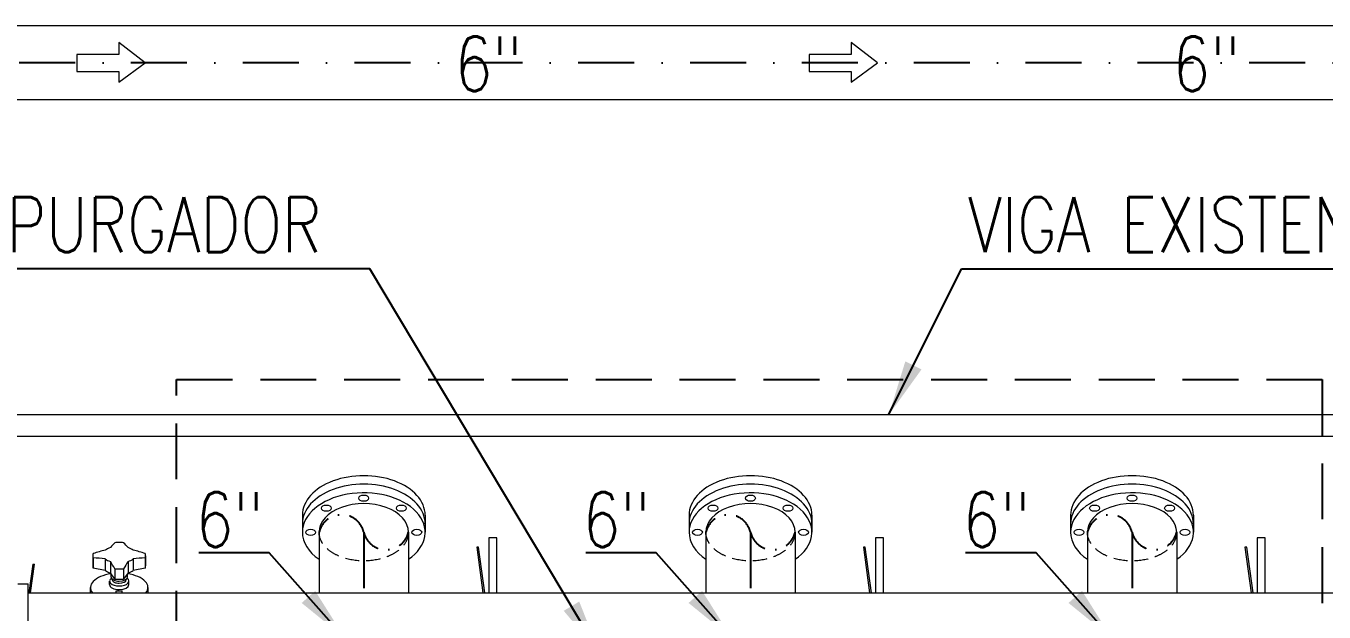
# Model space of a CAD drawing. Header units: millimetres. Extents: x -312439 to 477422, y -331570 to 212570.
# Drawn here: x 342964 to 345914, y 200180 to 201512 of the extents above; entities that cross this region are included whole.
import ezdxf

# ---------------------------------------------------------------- set-up
doc = ezdxf.new("R2010")
doc.units = ezdxf.units.MM
doc.linetypes.add('DASHDOT', pattern=[25.4, 12.7, -6.35, 0, -6.35])
doc.linetypes.add('HIDDEN', pattern=[9.525, 6.35, -3.175])
doc.layers.add('ARCONDTEXTO', color=4, linetype='Continuous')
doc.layers.add('TEXTO FORMATO', color=4, linetype='Continuous')
doc.styles.add('ROMAND', font='ROMAND.SHX')
doc.styles.add('ROMANS', font='romans.shx', dxfattribs={"height": 187.5})
doc.dimstyles.new('1-50 (MILIMETRO)', dxfattribs={"dimscale": 0, "dimtxt": 125, "dimasz": 125, "dimexe": 100, "dimexo": 100, "dimgap": 50, "dimtad": 0, "dimdec": 0, "dimzin": 0, "dimdsep": 46, "dimtxsty": 'ROMAND', "dimcen": -390, "dimclrd": 1, "dimclre": 1, "dimclrt": 3, "dimadec": 0, "dimazin": 0, "dimtfac": 1, "dimtdec": 0, "dimtix": 1, "dimtmove": 2, "dimatfit": 2, "dimfxl": 1, "dimtvp": 1, "dimtolj": 1, "dimtzin": 0, "dimarcsym": 0})

msp = doc.modelspace()

# ---------------------------------------------------------------- linework, layer by layer
at = {"color": 5, "linetype": 'Continuous', "lineweight": 0}
for p, q in [((346775.123, 201512.312, 0), (342747.797, 201512.312, 0)), ((346775.123, 201344.012, 0), (342747.797, 201344.012, 0)), ((343592.469, 200400.099, 0), (343592.469, 200361.184, 0)), ((343871.469, 200400.099, 0), (343871.469, 200361.184, 0)), ((344471.143, 200400.099, 0), (344471.143, 200361.184, 0)), ((344750.143, 200400.099, 0), (344750.143, 200361.184, 0)), ((345338.101, 200400.099, 0), (345338.101, 200361.184, 0)), ((345617.101, 200400.099, 0), (345617.101, 200361.184, 0)), ((343630.469, 200361.184, 0), (343630.469, 200223.058, 0)), ((343833.469, 200361.184, 0), (343833.469, 200223.058, 0)), ((344509.143, 200361.184, 0), (344509.143, 200223.058, 0)), ((344712.143, 200361.184, 0), (344712.143, 200223.058, 0)), ((345376.101, 200361.184, 0), (345376.101, 200223.058, 0)), ((345579.101, 200361.184, 0), (345579.101, 200223.058, 0)), ((343992.85, 200327.524, 0), (343988.489, 200326.928, 0)), ((343988.489, 200326.928, 0), (344002.702, 200223.058, 0)), ((344007.144, 200223.058, 0), (343992.85, 200327.524, 0)), ((344015.953, 200348.556, 0), (344015.953, 200223.058, 0)), ((344034.464, 200348.556, 0), (344015.953, 200348.556, 0)), ((344034.464, 200223.058, 0), (344034.464, 200348.556, 0)), ((344871.524, 200327.524, 0), (344867.163, 200326.928, 0)), ((344867.163, 200326.928, 0), (344881.376, 200223.058, 0)), ((344885.818, 200223.058, 0), (344871.524, 200327.524, 0)), ((344894.627, 200348.556, 0), (344894.627, 200223.058, 0)), ((344913.138, 200348.556, 0), (344894.627, 200348.556, 0)), ((344913.138, 200223.058, 0), (344913.138, 200348.556, 0)), ((345738.482, 200327.524, 0), (345734.121, 200326.928, 0)), ((345734.121, 200326.928, 0), (345748.335, 200223.058, 0)), ((345752.777, 200223.058, 0), (345738.482, 200327.524, 0)), ((345761.586, 200348.556, 0), (345761.586, 200223.058, 0)), ((345780.096, 200348.556, 0), (345761.586, 200348.556, 0)), ((345780.096, 200223.058, 0), (345780.096, 200348.556, 0)), ((343116.358, 200307.771, 0), (343116.358, 200284.419, 0)), ((343117.198, 200302.771, 0), (343117.198, 200279.419, 0)), ((343144.626, 200300.444, 0), (343144.626, 200274.427, 0)), ((343208.09, 200300.444, 0), (343208.09, 200274.427, 0)), ((343235.519, 200302.771, 0), (343235.519, 200279.419, 0)), ((343236.358, 200307.771, 0), (343236.358, 200284.419, 0)), ((342979.736, 200288.949, 0), (342970.72, 200223.058, 0)), ((342974.529, 200223.058, 0), (342983.475, 200288.437, 0)), ((342979.736, 200288.949, 0), (342983.475, 200288.437, 0)), ((343144.626, 200274.427, 0), (343117.198, 200279.419, 0)), ((343156.375, 200294.57, 0), (343156.375, 200268.553, 0)), ((343166.358, 200254.839, 0), (343156.375, 200268.553, 0)), ((343157.858, 200259.304, 0), (343157.858, 200266.515, 0)), ((343166.358, 200278.191, 0), (343166.358, 200254.839, 0)), ((343186.358, 200278.191, 0), (343186.358, 200254.839, 0)), ((343196.342, 200268.553, 0), (343186.358, 200254.839, 0)), ((343194.858, 200259.304, 0), (343194.858, 200266.515, 0)), ((343196.342, 200294.57, 0), (343196.342, 200268.553, 0)), ((343235.519, 200279.419, 0), (343208.09, 200274.427, 0)), ((342945.785, 200243.658, 0), (342969.585, 200243.658, 0)), ((342969.585, 199878.658, 0), (342969.585, 200243.658, 0)), ((343154.258, 200241.984, 0), (343154.258, 200250.106, 0)), ((343160.358, 200253.156, 0), (343160.358, 200254.661, 0)), ((343192.358, 200253.156, 0), (343192.358, 200254.661, 0)), ((343198.458, 200241.984, 0), (343198.458, 200250.106, 0)), ((342969.585, 200223.058, 0), (345954.819, 200223.058, 0)), ((343111.008, 200223.058, 0), (343111.008, 200235.379, 0)), ((343169.458, 200227.658, 0), (343183.258, 200227.658, 0)), ((343169.458, 200223.058, 0), (343169.458, 200227.658, 0)), ((343183.258, 200223.058, 0), (343183.258, 200227.658, 0)), ((343241.708, 200223.058, 0), (343241.708, 200235.379, 0))]:
    msp.add_line(p, q, dxfattribs=at)
at = {"color": 1, "linetype": 'Continuous', "lineweight": 0}
for p, q in [((343079.731, 201447.339, 0), (343079.731, 201408.985, 0)), ((343175.05, 201447.339, 0), (343079.731, 201447.339, 0)), ((343175.05, 201474.462, 0), (343175.05, 201447.339, 0)), ((343235.128, 201428.162, 0), (343175.05, 201474.462, 0)), ((344743.875, 201447.339, 0), (344743.875, 201408.985, 0)), ((344839.194, 201447.339, 0), (344743.875, 201447.339, 0)), ((344839.194, 201474.462, 0), (344839.194, 201447.339, 0)), ((344899.272, 201428.162, 0), (344839.194, 201474.462, 0)), ((343175.05, 201384.308, 0), (343235.128, 201428.162, 0)), ((344839.194, 201384.308, 0), (344899.272, 201428.162, 0)), ((343079.731, 201408.985, 0), (343175.05, 201408.985, 0)), ((343175.05, 201408.985, 0), (343175.05, 201384.308, 0)), ((344743.875, 201408.985, 0), (344839.194, 201408.985, 0)), ((344839.194, 201408.985, 0), (344839.194, 201384.308, 0)), ((341588.512, 200628.55, 0), (352568.512, 200628.55, 0)), ((352568.512, 200578.55, 0), (341758.512, 200578.55, 0))]:
    msp.add_line(p, q, dxfattribs=at)
at = {"color": 6, "linetype": 'DASHDOT', "ltscale": 10}
for p, q in [((350952.954, 201428.162, 0), (342748.87, 201428.162, 0)), ((343731.969, 200361.184, 0), (343731.969, 200223.058, 0)), ((344610.643, 200361.184, 0), (344610.643, 200223.058, 0)), ((345477.601, 200361.184, 0), (345477.601, 200223.058, 0))]:
    msp.add_line(p, q, dxfattribs=at)
at = {"color": 2, "linetype": 'HIDDEN', "ltscale": 20, "elevation": 0}
msp.add_lwpolyline([(343306.604, 200708.13), (345909.53, 200708.13), (345909.53, 197624.211), (343306.604, 197624.211)], close=True, dxfattribs=at)
at = {"color": 6, "linetype": 'DASHDOT', "ltscale": 4}
for centre, start, end in [((343681.219, 200348.954, 0), 13.549096, 166.450904), ((344559.893, 200348.954, 0), 13.549096, 166.450904), ((345426.851, 200348.954, 0), 13.549096, 166.450904), ((343782.719, 200373.414, 0), 193.549096, 346.450904), ((344661.393, 200373.414, 0), 193.549096, 346.450904), ((345528.351, 200373.414, 0), 193.549096, 346.450904)]:
    msp.add_arc(centre, 52.203, start, end, dxfattribs=at)
at = {"color": 5, "linetype": 'Continuous', "lineweight": 0}
for centre, major_axis, ratio, start_param, end_param in [((343731.969, 200400.099, 0), (-139.5, 0), 0.64278761, 3.14159265, 6.28318531), ((344610.643, 200400.099, 0), (-139.5, 0), 0.64278761, 3.14159265, 6.28318531), ((345477.601, 200400.099, 0), (-139.5, 0), 0.64278761, 3.14159265, 6.28318531), ((343731.969, 200380.641, 0), (-139.5, 0), 0.64278761, 3.14159265, 6.28318531), ((343731.969, 200361.184, 0), (-139.5, 0), 0.64278761, 2.38561113, 6.28318531), ((344610.643, 200380.641, 0), (-139.5, 0), 0.64278761, 3.14159265, 6.28318531), ((344610.643, 200361.184, 0), (-139.5, 0), 0.64278761, 2.38561113, 6.28318531), ((345477.601, 200380.641, 0), (-139.5, 0), 0.64278761, 3.14159265, 6.28318531), ((345477.601, 200361.184, 0), (-139.5, 0), 0.64278761, 2.38561113, 6.28318531), ((343731.969, 200361.184, 0), (-101.5, 0), 0.64278761, 3.14159265, 6.28318531), ((344610.643, 200361.184, 0), (-101.5, 0), 0.64278761, 3.14159265, 6.28318531), ((345477.601, 200361.184, 0), (-101.5, 0), 0.64278761, 3.14159265, 6.28318531), ((343731.969, 200361.184, 0), (-139.5, 0), 0.64278761, 0, 0.75598152), ((344610.643, 200361.184, 0), (-139.5, 0), 0.64278761, 0, 0.75598152), ((345477.601, 200361.184, 0), (-139.5, 0), 0.64278761, 0, 0.75598152), ((343176.358, 200310.436, 0), (-37.5, 0), 0.5, 5.27439796, 5.72117633), ((343148.514, 200005.43, 0), (-64.237, -352.981), 0.29619813, 3.54660036, 3.62843089), ((343176.358, 200307.771, 0), (-60, 0), 0.5, 4.71238898, 4.87983706), ((343176.358, 200307.771, 0), (-60, 0), 0.5, 4.5449409, 4.71238898), ((343204.202, 200005.43, 0), (64.237, -352.981), 0.29619813, 2.65475442, 2.73658495), ((343176.358, 200310.436, 0), (-37.5, 0), 0.5, 3.70360163, 4.15038), ((343176.358, 200307.771, 0), (-60, 0), 0.5, 6.11573723, 6.28318531), ((343176.358, 200307.771, 0), (-60, 0), 0.5, 0, 0.16744808), ((343166.224, 200014.285, 0), (-290.065, -211.15), 0.81379768, 4.2416839, 4.32351443), ((343166.224, 199986.441, 0), (-290.065, 211.15), 0.81379768, 5.31130342, 5.39313395), ((343176.358, 200310.436, 0), (-37.5, 0), 0.5, 0.56200898, 1.00878735), ((343176.358, 200310.436, 0), (-37.5, 0), 0.5, 2.1328053, 2.57958368), ((343186.493, 200014.285, 0), (-290.065, 211.15), 0.81379768, 5.10126353, 5.18309406), ((343186.493, 199986.441, 0), (-290.065, -211.15), 0.81379768, 4.03164401, 4.11347454), ((343176.358, 200307.771, 0), (-60, 0), 0.5, 3.14159265, 3.30904073), ((343176.358, 200307.771, 0), (-60, 0), 0.5, 2.97414457, 3.14159265), ((343176.358, 200235.379, 0), (-65.35, 0), 0.5, 5.00152602, 6.66984609), ((343176.358, 200284.419, 0), (60, 0), 0.5, 3.14159265, 3.30904073), ((343176.358, 200284.419, 0), (-37.5, 0), 0.5, 0.56200898, 1.00878735), ((343148.514, 199995.296, 0), (64.237, -352.981), 0.29619813, 2.44471453, 2.52654506), ((343176.358, 200307.771, 0), (-60, 0), 0.5, 1.40334825, 1.57079633), ((343176.358, 200307.771, 0), (-60, 0), 0.5, 1.57079633, 1.73824441), ((343204.202, 199995.296, 0), (-64.237, -352.981), 0.29619813, 3.75664025, 3.83847078), ((343176.358, 200235.379, 0), (-65.35, 0), 0.5, 2.75493187, 4.42325194), ((343176.358, 200284.419, 0), (-37.5, 0), 0.5, 2.1328053, 2.57958368), ((343176.358, 200284.419, 0), (-60, 0), 0.5, 2.97414457, 3.14159265), ((343176.358, 200250.106, 0), (-22.1, 0), 0.5, 5.64470609, 7.85398163), ((343176.358, 200241.984, 0), (-22.1, 0), 0.5, 0, 1.57079633), ((343176.358, 200259.304, 0), (-18.5, 0), 0.5, 0, 1.57079633), ((343176.358, 200253.156, 0), (-16, 0), 0.5, 0, 1.57079633), ((343176.358, 200284.419, 0), (-60, 0), 0.5, 1.40334825, 1.73824441), ((343176.358, 200259.304, 0), (-18.5, 0), 0.5, 1.57079633, 3.14159265), ((343176.358, 200250.106, 0), (-22.1, 0), 0.5, 1.57079633, 3.78007187), ((343176.358, 200253.156, 0), (-16, 0), 0.5, 1.57079633, 3.14159265), ((343176.358, 200241.984, 0), (-22.1, 0), 0.5, 1.57079633, 3.14159265)]:
    msp.add_ellipse(centre, major_axis=major_axis, ratio=ratio, start_param=start_param, end_param=end_param, dxfattribs=at)
for centre in [(343731.969, 200438.64, 0), (344610.643, 200438.64, 0), (345477.601, 200438.64, 0), (343646.763, 200415.954, 0), (343817.175, 200415.954, 0), (344525.437, 200415.954, 0), (344695.849, 200415.954, 0), (345392.395, 200415.954, 0), (345562.808, 200415.954, 0), (343611.469, 200361.184, 0), (343852.469, 200361.184, 0), (344490.143, 200361.184, 0), (344731.143, 200361.184, 0), (345357.101, 200361.184, 0), (345598.101, 200361.184, 0)]:
    msp.add_ellipse(centre, major_axis=(-11.1, 0), ratio=0.64278761, dxfattribs=at)
at = {"color": 1, "linetype": 'HIDDEN', "lineweight": 0, "ltscale": 5, "extrusion": (0, 0, -1)}
for centre in [(343731.969, 200361.184, 0), (344610.643, 200361.184, 0), (345477.601, 200361.184, 0)]:
    msp.add_ellipse(centre, major_axis=(-101.5, 0), ratio=0.64278761, start_param=3.14159265, end_param=6.28318531, dxfattribs=at)

# ---------------------------------------------------------------- texts
at = {"layer": 'ARCONDTEXTO', "linetype": 'Continuous', "lineweight": -3, "style": 'ROMANS', "width": 0.8}
for s, p in [('6"', (343938.413, 201363.671, 0)), ('6"', (345569.586, 201363.671, 0)), ('PURGADOR', (342920.195, 200998.007, 0)), ('VIGA EXISTENTE', (345105.026, 200998.007, 0)), ('6"', (343350.129, 200327.298, 0)), ('6"', (344229.232, 200327.298, 0)), ('6"', (345092.528, 200327.298, 0))]:
    msp.add_text(s, height=125, dxfattribs=at).set_placement(p)

# ---------------------------------------------------------------- leaders
at = {"layer": 'TEXTO FORMATO'}
for points in [[(344268.042, 200085.745, 0), (343745.513, 200960.114, 0), (342922.861, 200960.114, 0)], [(344925.276, 200628.55, 0), (345089.781, 200960.114, 0), (346287.018, 200960.114, 0)], [(343689.12, 200120.424, 0), (343517.326, 200314.413, 0), (343357.046, 200314.413, 0)], [(344568.223, 200120.424, 0), (344396.429, 200314.413, 0), (344236.149, 200314.413, 0)], [(345431.519, 200120.424, 0), (345259.725, 200314.413, 0), (345099.446, 200314.413, 0)]]:
    msp.add_leader(points, dimstyle='1-50 (MILIMETRO)', override={"dimscale": 1}, dxfattribs=at)

doc.saveas('drawing.dxf')
